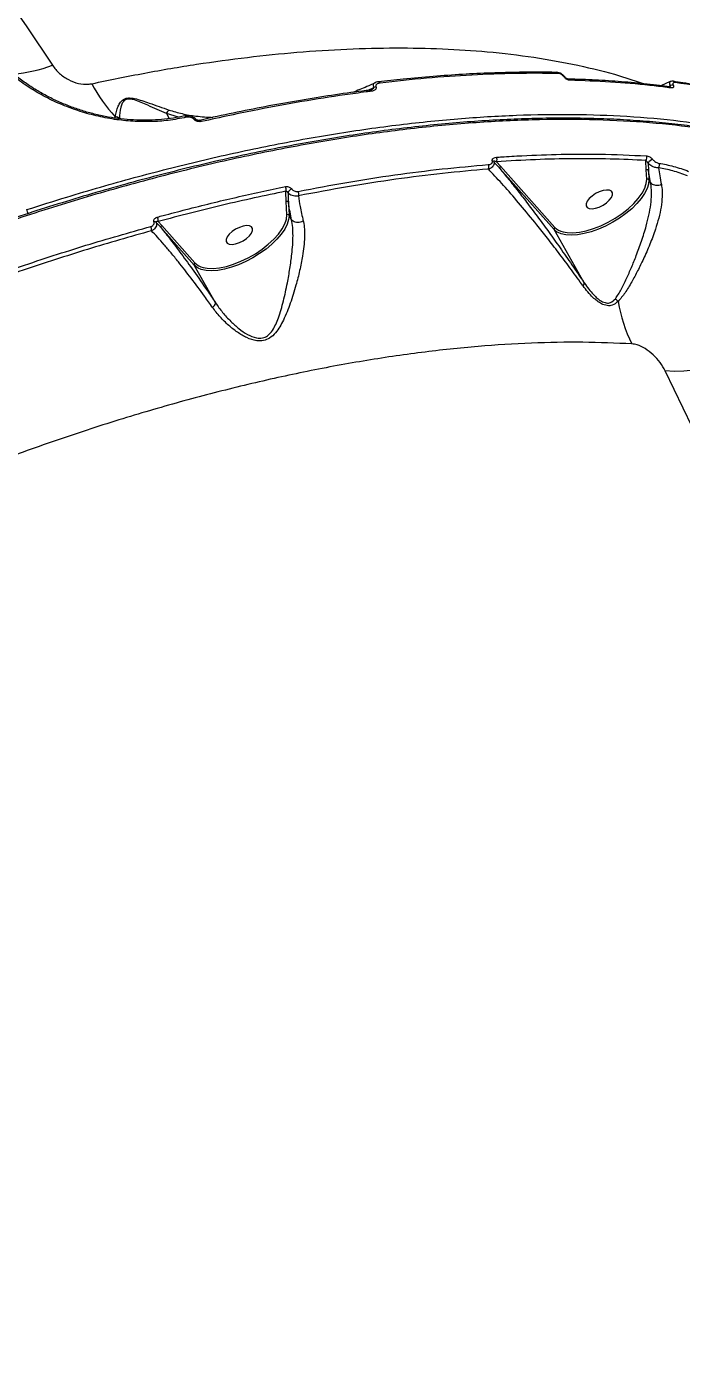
# Model space of a CAD drawing. Header units: millimetres. Extents: x -6523 to 7556, y -5559 to 6101.
# Drawn here: x -1349.4 to -1150.7, y 2703.9 to 3110.1 of the extents above; entities that cross this region are included whole.
import ezdxf

# ---------------------------------------------------------------- set-up
doc = ezdxf.new("R2010")
doc.units = ezdxf.units.MM
for name, color, linetype in [('DIKOM_ОБЪЕКТ', 7, 'Continuous'), ('DIKOM_РАЗМЕР_ЗОНА', 7, 'Continuous'), ('DIKOM_РАЗМЕР_ОБЪЕКТА', 7, 'Continuous')]:
    doc.layers.add(name, color=color, linetype=linetype)
doc.styles.add('style1', font='arial.ttf', dxfattribs={"width": 0.8})
doc.dimstyles.new('1-50', dxfattribs={"dimtxt": 300, "dimasz": 200, "dimexe": 100, "dimexo": 0, "dimgap": 100, "dimtad": 1, "dimtxsty": 'style1', "dimcen": 200, "dimclrd": 7, "dimclre": 7, "dimclrt": 7, "dimadec": 1, "dimazin": 2, "dimtfac": 1, "dimtmove": 0, "dimatfit": 2, "dimfxl": 0, "dimlwd": 25, "dimlwe": 18, "dimarcsym": 0})

# ---------------------------------------------------------------- blocks, each defined once
blk = doc.blocks.new('*D10')
at = {"layer": 'Defpoints', "color": 0, "transparency": 16777216}
for p in [(-1823.23, 4314.24), (3842.01, -3170.82), (6537.88, -3170.82)]:
    blk.add_point(p, dxfattribs=at)
at = {"layer": 'DIKOM_РАЗМЕР_ОБЪЕКТА', "color": 7, "lineweight": 18, "transparency": 16777216}
for p, q in [((-1823.23, 4314.24), (6637.88, 4314.24)), ((3842.01, -3170.82), (6637.88, -3170.82))]:
    blk.add_line(p, q, dxfattribs=at)
at = {"layer": 'DIKOM_РАЗМЕР_ОБЪЕКТА', "color": 7, "lineweight": 25, "transparency": 16777216}
blk.add_line((6537.88, 3914.24), (6537.88, -2770.82), dxfattribs=at)
at = {"layer": 'DIKOM_РАЗМЕР_ОБЪЕКТА', "color": 7, "transparency": 16777216}
for points in [[(6471.22, 3914.24), (6604.55, 3914.24), (6537.88, 4314.24)], [(6471.22, -2770.82), (6604.55, -2770.82), (6537.88, -3170.82)]]:
    blk.add_solid(points, dxfattribs=at)
at = {"layer": 'DIKOM_РАЗМЕР_ОБЪЕКТА', "color": 7, "transparency": 16777216, "insert": (6304.71, 207.11), "char_height": 300, "attachment_point": 5, "rotation": 90, "style": 'style1'}
blk.add_mtext('7500', dxfattribs=at)
blk = doc.blocks.new('*D13')
at = {"layer": 'Defpoints', "color": 0, "transparency": 16777216}
for p in [(-2358.18, 6101.03), (4341.71, -4605.15), (7455.88, -4605.15)]:
    blk.add_point(p, dxfattribs=at)
at = {"layer": 'DIKOM_РАЗМЕР_ЗОНА', "color": 7, "lineweight": 18, "transparency": 16777216}
for p, q in [((-2358.18, 6101.03), (7555.88, 6101.03)), ((4341.71, -4605.15), (7555.88, -4605.15))]:
    blk.add_line(p, q, dxfattribs=at)
at = {"layer": 'DIKOM_РАЗМЕР_ЗОНА', "color": 7, "lineweight": 25, "transparency": 16777216}
blk.add_line((7455.88, 5701.03), (7455.88, -4205.15), dxfattribs=at)
at = {"layer": 'DIKOM_РАЗМЕР_ЗОНА', "color": 7, "transparency": 16777216}
for points in [[(7389.22, 5701.03), (7522.55, 5701.03), (7455.88, 6101.03)], [(7389.22, -4205.15), (7522.55, -4205.15), (7455.88, -4605.15)]]:
    blk.add_solid(points, dxfattribs=at)
at = {"layer": 'DIKOM_РАЗМЕР_ЗОНА', "color": 7, "transparency": 16777216, "insert": (7222.71, 375.61), "char_height": 300, "attachment_point": 5, "rotation": 90, "style": 'style1'}
blk.add_mtext('10700', dxfattribs=at)

msp = doc.modelspace()

# ---------------------------------------------------------------- linework, layer by layer
at = {"layer": 'DIKOM_ОБЪЕКТ', "color": 7, "linetype": 'Continuous', "lineweight": 15}
for p, q in [((-1245.725, 3090.8), (-1244.004, 3091.686)), ((-1242.676, 3093.385), (-1242.714, 3093.379)), ((-1154.082, 3093.432), (-1156.943, 3092.203)), ((-1154.72, 3091.902), (-1154.016, 3092.262)), ((-1154.259, 3091.869), (-1154.284, 3091.872)), ((-1154.246, 3091.867), (-1154.259, 3091.869)), ((-1153.152, 3093.564), (-1153.093, 3093.559)), ((-1322.571, 3082.406), (-1322.53, 3082.796)), ((-1306.942, 3083.73), (-1306.097, 3082.231)), ((-1303.351, 3082.682), (-1306.942, 3083.73)), ((-1300.496, 3082.686), (-1300.956, 3082.623)), ((-1206.829, 3069.122), (-1205.598, 3067.761)), ((-1189.306, 3048.581), (-1205.802, 3067.11)), ((-1205.598, 3067.761), (-1189.102, 3049.232)), ((-1161.358, 3066.708), (-1161.453, 3069.529)), ((-1161.229, 3063.871), (-1161.358, 3066.708)), ((-1160.796, 3068.722), (-1160.69, 3066.515)), ((-1160.052, 3062.776), (-1160.69, 3066.515)), ((-1160.69, 3066.515), (-1160.561, 3063.678)), ((-1160.052, 3062.776), (-1160.561, 3063.678)), ((-1160.051, 3062.773), (-1160.052, 3062.776)), ((-1270.446, 3053.087), (-1270.625, 3057.039)), ((-1269.957, 3056.846), (-1269.778, 3052.894)), ((-1309.53, 3051.01), (-1308.395, 3049.766)), ((-1269.001, 3051.516), (-1269.778, 3052.894)), ((-1268.999, 3051.513), (-1269.001, 3051.516)), ((-1298.524, 3037.797), (-1308.599, 3049.115)), ((-1308.395, 3049.766), (-1298.319, 3038.448)), ((-1180.178, 3032.392), (-1189.306, 3048.581)), ((-1292.09, 3026.387), (-1298.524, 3037.797))]:
    msp.add_line(p, q, dxfattribs=at)
at = {"layer": 'DIKOM_ОБЪЕКТ', "color": 7, "linetype": 'Continuous', "lineweight": 15, "flags": 128}
for points in [[(-1469.637, 3257.484), (-1459.275, 3246.606), (-1449.079, 3235.628), (-1439.054, 3224.557), (-1429.205, 3213.399), (-1419.538, 3202.161), (-1410.059, 3190.848), (-1400.772, 3179.466), (-1391.683, 3168.022), (-1382.796, 3156.522), (-1374.117, 3144.973), (-1365.65, 3133.38), (-1357.4, 3121.751), (-1349.371, 3110.091), (-1341.568, 3098.407)], [(-1188.595, 3096.284), (-1188.641, 3096.283), (-1188.646, 3096.282)], [(-1245.263, 3090.876), (-1245.27, 3090.875), (-1245.277, 3090.874)], [(-1300.956, 3082.623), (-1301.04, 3082.757), (-1301.131, 3082.866), (-1301.225, 3082.946), (-1301.32, 3082.994), (-1301.412, 3083.009), (-1301.498, 3082.991)], [(-1300.496, 3082.686), (-1300.556, 3082.838), (-1300.626, 3082.959), (-1300.702, 3083.042), (-1300.782, 3083.084), (-1300.825, 3083.09)], [(-1298.56, 3081.961), (-1298.355, 3082.028), (-1298.19, 3082.041), (-1298.077, 3082), (-1298.056, 3081.979)], [(-1296.319, 3081.332), (-1296.409, 3081.473), (-1296.508, 3081.585), (-1296.61, 3081.664), (-1296.712, 3081.707), (-1296.81, 3081.713), (-1296.838, 3081.707)], [(-1160.561, 3063.678), (-1160.68, 3062.386), (-1161.118, 3060.984), (-1161.867, 3059.503), (-1162.909, 3057.975), (-1164.222, 3056.433), (-1165.778, 3054.912), (-1167.542, 3053.442), (-1169.478, 3052.057), (-1171.542, 3050.787), (-1173.689, 3049.659), (-1175.875, 3048.698), (-1178.05, 3047.924), (-1180.167, 3047.354), (-1182.182, 3047.001), (-1184.05, 3046.872), (-1185.73, 3046.97), (-1187.186, 3047.293), (-1188.13, 3047.688)], [(-1161.443, 3062.208), (-1161.36, 3062.545), (-1161.229, 3063.871)], [(-1186.598, 3047.854), (-1185.376, 3047.639), (-1183.616, 3047.584), (-1181.663, 3047.774), (-1179.565, 3048.205), (-1177.371, 3048.865), (-1175.135, 3049.739), (-1172.911, 3050.806), (-1170.752, 3052.041), (-1168.711, 3053.413), (-1166.838, 3054.889), (-1165.176, 3056.433), (-1163.767, 3058.009), (-1162.645, 3059.578), (-1161.836, 3061.102), (-1161.443, 3062.208)], [(-1178.689, 3054.944), (-1177.819, 3054.876), (-1176.77, 3055.039), (-1175.629, 3055.42), (-1174.488, 3055.987), (-1173.439, 3056.696), (-1172.568, 3057.487), (-1171.944, 3058.299), (-1171.618, 3059.063), (-1171.617, 3059.72), (-1171.941, 3060.215), (-1172.564, 3060.508), (-1173.435, 3060.576), (-1174.483, 3060.413), (-1175.624, 3060.032), (-1176.765, 3059.465), (-1177.814, 3058.756), (-1178.686, 3057.964), (-1179.31, 3057.153), (-1179.635, 3056.388), (-1179.636, 3055.732), (-1179.312, 3055.237), (-1178.689, 3054.944)], [(-1269.778, 3052.894), (-1269.897, 3051.602), (-1270.335, 3050.2), (-1271.084, 3048.719), (-1272.126, 3047.191), (-1273.439, 3045.649), (-1274.995, 3044.127), (-1276.759, 3042.658), (-1278.695, 3041.273), (-1280.759, 3040.003), (-1282.907, 3038.875), (-1285.092, 3037.913), (-1287.267, 3037.14), (-1289.385, 3036.57), (-1291.399, 3036.216), (-1293.267, 3036.088), (-1294.947, 3036.186), (-1296.403, 3036.509), (-1297.347, 3036.904)], [(-1295.815, 3037.07), (-1294.594, 3036.855), (-1292.834, 3036.8), (-1290.881, 3036.99), (-1288.782, 3037.42), (-1286.588, 3038.081), (-1284.352, 3038.955), (-1282.128, 3040.023), (-1279.969, 3041.257), (-1277.929, 3042.629), (-1276.055, 3044.105), (-1274.393, 3045.649), (-1272.984, 3047.225), (-1271.862, 3048.794), (-1271.053, 3050.318), (-1270.66, 3051.424)], [(-1270.66, 3051.424), (-1270.577, 3051.761), (-1270.446, 3053.087)], [(-1287.906, 3044.16), (-1287.036, 3044.092), (-1285.987, 3044.255), (-1284.847, 3044.635), (-1283.705, 3045.203), (-1282.656, 3045.911), (-1281.785, 3046.704), (-1281.161, 3047.515), (-1280.835, 3048.279), (-1280.835, 3048.936), (-1281.159, 3049.431), (-1281.781, 3049.724), (-1282.652, 3049.792), (-1283.7, 3049.629), (-1284.841, 3049.248), (-1285.982, 3048.68), (-1287.031, 3047.972), (-1287.903, 3047.18), (-1288.527, 3046.369), (-1288.852, 3045.604), (-1288.853, 3044.948), (-1288.529, 3044.453), (-1287.906, 3044.16)], [(-1188.13, 3047.688), (-1188.387, 3047.834), (-1189.306, 3048.581)], [(-1297.347, 3036.904), (-1297.604, 3037.05), (-1298.524, 3037.797)], [(-1107.359, 3023.515), (-1110.153, 3021.352), (-1113.135, 3019.26), (-1116.28, 3017.26), (-1119.559, 3015.368), (-1122.941, 3013.602), (-1126.396, 3011.979), (-1129.892, 3010.513), (-1133.397, 3009.218), (-1136.88, 3008.104), (-1140.308, 3007.184), (-1143.651, 3006.464), (-1146.877, 3005.952), (-1149.958, 3005.651), (-1152.866, 3005.566), (-1155.573, 3005.696)], [(-1054.606, 2693.473), (-1058.263, 2713.043), (-1062.214, 2732.493), (-1066.457, 2751.817), (-1070.99, 2771.007), (-1075.812, 2790.059), (-1080.922, 2808.967), (-1086.317, 2827.723), (-1091.997, 2846.322), (-1097.959, 2864.759), (-1104.201, 2883.026), (-1110.722, 2901.12), (-1117.519, 2919.033), (-1124.591, 2936.76), (-1131.935, 2954.295), (-1139.548, 2971.633), (-1147.428, 2988.769), (-1155.573, 3005.696)]]:
    msp.add_lwpolyline(points, dxfattribs=at)
at = {"layer": 'DIKOM_ОБЪЕКТ', "color": 7, "linetype": 'Continuous', "lineweight": 15}
for centre, radius, start, end in [((-1356.904, 3139.28), 43.656, 274.72562, 290.56672), ((-1188.645, 3095.651), 0.635, 24.86833, 85.46749), ((-1186.22, 3094.628), 0.256, 45.50919, 110.34731), ((-1289.208, 3113.905), 45.586, 207.5693, 223.03313), ((-1245.265, 3090.297), 0.58, 21.32305, 89.78317), ((-1243.365, 3090.185), 1.631, 90.52804, 113.07385), ((-1242.683, 3092.806), 0.579, 21.20086, 89.34994), ((-1185.181, 3093.583), 0.632, 24.76378, 86.64568), ((-1154.351, 3091.226), 0.65, 25.68491, 81.86156), ((-1153.427, 3091.078), 1.322, 78.75422, 116.44987), ((-1153.212, 3092.887), 0.682, 27.11828, 79.88803), ((-1322.904, 3079.97), 2.85, 54.5648, 82.45735), ((-1208.01, 3069.851), 1.388, 328.28238, 28.67792), ((-1162.437, 3070.337), 1.273, 320.57956, 27.52913), ((-1210.54, 3067.594), 1.414, 330.70129, 28.46864), ((-1208.102, 3068.756), 0.614, 42.47426, 87.26635), ((-1205.352, 3067.327), 0.499, 119.49448, 205.67801), ((-1161.135, 3066.225), 0.531, 33.03454, 114.74465), ((-1158.862, 3067.711), 2.182, 103.69237, 152.39275), ((-1158.661, 3068.13), 1.329, 321.33084, 23.54961), ((-1161.006, 3063.389), 0.53, 32.95651, 114.82268), ((-1272.255, 3060.782), 1.625, 339.67732, 29.9412), ((-1268.292, 3059.061), 1.937, 109.86315, 158.31424), ((-1268.446, 3059.348), 1.64, 340.83679, 29.54178), ((-1351.209, 3053.523), 2.151, 353.71757, 30.82903), ((-1270.403, 3056.557), 0.531, 33.00807, 114.77045), ((-1310.578, 3050.181), 0.767, 49.93955, 103.31015), ((-1311.337, 3051.425), 1.854, 347.0799, 30.43385), ((-1270.224, 3052.604), 0.531, 33.03621, 114.74367), ((-1313.398, 3048.57), 1.921, 349.20662, 30.07802), ((-1308.149, 3049.331), 0.499, 119.52022, 205.65227), ((-1188.856, 3048.797), 0.499, 119.51748, 205.65023), ((-1185.428, 3052.946), 5.225, 225.31198, 257.05858), ((-1298.074, 3038.013), 0.499, 119.50075, 205.67174), ((-1294.65, 3042.155), 5.216, 225.29015, 257.08937), ((-1172.799, 3024.892), 3.422, 32.81088, 52.71024), ((-1124.291, 3034.651), 46.312, 189.82694, 206.58686)]:
    msp.add_arc(centre, radius, start, end, dxfattribs=at)
for points, knots in [([(-2029.461, 2760.208), (-2029.477, 2760.21), (-2029.691, 2760.226), (-2029.53, 2760.876), (-2028.906, 2762.24), (-2027.556, 2764.389), (-2025.58, 2767.211), (-2022.979, 2770.694), (-2019.782, 2774.806), (-2016.014, 2779.515), (-2011.657, 2784.85), (-2006.668, 2790.859), (-2001.032, 2797.561), (-1994.742, 2804.961), (-1987.866, 2812.98), (-1980.489, 2821.52), (-1972.636, 2830.553), (-1964.342, 2840.042), (-1955.548, 2850.052), (-1946.182, 2860.668), (-1936.237, 2871.894), (-1925.716, 2883.724), (-1914.738, 2896.028), (-1903.435, 2908.653), (-1891.839, 2921.569), (-1879.981, 2934.738), (-1867.771, 2948.266), (-1855.111, 2962.258), (-1842.005, 2976.709), (-1828.467, 2991.604), (-1814.649, 3006.775), (-1800.712, 3022.046), (-1786.683, 3037.388), (-1772.592, 3052.769), (-1758.333, 3068.306), (-1743.794, 3084.119), (-1728.993, 3100.191), (-1713.949, 3116.499), (-1698.834, 3132.857), (-1683.056, 3149.907), (-1666.634, 3167.622), (-1649.606, 3185.957), (-1632.516, 3204.326), (-1615.405, 3222.682), (-1598.317, 3240.976), (-1582.273, 3258.117), (-1567.278, 3274.105), (-1553.314, 3288.965), (-1539.56, 3303.574), (-1525.913, 3318.039), (-1512.403, 3332.329), (-1499.057, 3346.412), (-1486.033, 3360.124), (-1473.483, 3373.301), (-1461.418, 3385.935), (-1449.839, 3398.025), (-1438.646, 3409.677), (-1427.758, 3420.974), (-1417.208, 3431.88), (-1407.025, 3442.367), (-1397.328, 3452.308), (-1388.222, 3461.599), (-1379.708, 3470.239), (-1371.78, 3478.237), (-1364.374, 3485.655), (-1357.442, 3492.545), (-1351.016, 3498.87), (-1345.12, 3504.603), (-1339.826, 3509.673), (-1335.188, 3514.027), (-1331.198, 3517.675), (-1327.839, 3520.64), (-1325.081, 3522.948), (-1322.899, 3524.624), (-1321.38, 3525.575), (-1320.561, 3525.914), (-1320.467, 3525.697), (-1320.443, 3525.641)], [0, 0, 0, 0, 0.0010255, 0.0142645, 0.0278834, 0.0415148, 0.0551464, 0.0687653, 0.0820246, 0.0952954, 0.1085662, 0.1218254, 0.1354712, 0.1491295, 0.1627878, 0.1764335, 0.189694, 0.202966, 0.2162378, 0.2294983, 0.2431444, 0.2568029, 0.2704616, 0.2841076, 0.2973508, 0.3106056, 0.3238602, 0.3371034, 0.3507303, 0.3643696, 0.3780089, 0.3916357, 0.4048802, 0.4181361, 0.4313919, 0.4446363, 0.4582653, 0.4719068, 0.4855483, 0.4991774, 0.5144981, 0.5298275, 0.5451481, 0.5607997, 0.5764606, 0.5921121, 0.6053739, 0.6186471, 0.6319203, 0.645182, 0.6588291, 0.6724888, 0.6861485, 0.6997956, 0.7130346, 0.7262851, 0.7395355, 0.7527745, 0.7663967, 0.7800314, 0.7936661, 0.8072883, 0.820549, 0.8338212, 0.8470934, 0.8603541, 0.874002, 0.8876624, 0.9013228, 0.9149708, 0.9282269, 0.9414946, 0.9547622, 0.9680182, 0.9816615, 0.9953172, 1, 1, 1, 1]), ([(-1319.981, 3475.163), (-1319.296, 3476.228), (-1317.924, 3478.359), (-1316.964, 3480.321), (-1316.683, 3481.493), (-1317.004, 3481.961), (-1317.894, 3481.812), (-1319.378, 3481.029), (-1321.479, 3479.584), (-1324.207, 3477.465), (-1327.533, 3474.693), (-1331.414, 3471.307), (-1335.828, 3467.329), (-1340.744, 3462.79), (-1346.196, 3457.662), (-1352.233, 3451.897), (-1358.867, 3445.479), (-1366.102, 3438.402), (-1373.858, 3430.746), (-1382.038, 3422.606), (-1390.614, 3414.012), (-1399.554, 3404.997), (-1408.926, 3395.495), (-1418.807, 3385.426), (-1429.198, 3374.787), (-1440.096, 3363.582), (-1451.377, 3351.936), (-1462.916, 3339.98), (-1474.686, 3327.74), (-1486.659, 3315.25), (-1498.916, 3302.425), (-1511.553, 3289.162), (-1524.563, 3275.469), (-1537.933, 3261.359), (-1551.509, 3246.993), (-1565.826, 3231.804), (-1580.885, 3215.784), (-1596.674, 3198.94), (-1612.705, 3181.795), (-1628.941, 3164.38), (-1645.347, 3146.739), (-1660.925, 3129.941), (-1675.64, 3114.036), (-1689.477, 3099.046), (-1703.247, 3084.093), (-1717.057, 3069.065), (-1730.88, 3053.985), (-1744.694, 3038.879), (-1758.337, 3023.924), (-1771.653, 3009.289), (-1784.628, 2994.992), (-1797.252, 2981.046), (-1809.625, 2967.34), (-1821.838, 2953.774), (-1833.862, 2940.377), (-1845.67, 2927.178), (-1857.124, 2914.332), (-1868.1, 2901.978), (-1878.591, 2890.126), (-1888.596, 2878.777), (-1898.193, 2867.845), (-1907.449, 2857.251), (-1916.333, 2847.029), (-1924.819, 2837.208), (-1932.807, 2827.905), (-1940.205, 2819.224), (-1947.017, 2811.164), (-1953.253, 2803.716), (-1958.968, 2796.815), (-1964.199, 2790.416), (-1968.916, 2784.55), (-1973.097, 2779.243), (-1976.691, 2774.56), (-1979.659, 2770.55), (-1982.014, 2767.205), (-1983.772, 2764.504), (-1984.956, 2762.419), (-1985.566, 2760.942), (-1985.578, 2760.102), (-1984.982, 2759.91), (-1983.789, 2760.364), (-1982.204, 2761.34), (-1980.478, 2762.568), (-1979.297, 2763.486), (-1978.707, 2763.945)], [0, 0, 0, 0, 0.0144651, 0.0289647, 0.0408965, 0.0528384, 0.0647801, 0.0767114, 0.0889895, 0.101279, 0.1135686, 0.1258468, 0.1377794, 0.1497223, 0.1616651, 0.1735976, 0.1858779, 0.1981695, 0.2104611, 0.2227414, 0.2346549, 0.2465787, 0.2585025, 0.2704161, 0.2826744, 0.2949438, 0.3072133, 0.3194716, 0.3314056, 0.34335, 0.3552943, 0.3672283, 0.379509, 0.391801, 0.4040931, 0.4163737, 0.4301595, 0.4439534, 0.4577392, 0.4718227, 0.4859147, 0.4999982, 0.5119157, 0.5238436, 0.5357714, 0.547689, 0.5599529, 0.5722281, 0.5845031, 0.596767, 0.6086844, 0.6206121, 0.6325398, 0.6444571, 0.6567197, 0.6689934, 0.6812672, 0.6935298, 0.7054627, 0.7174058, 0.729349, 0.7412819, 0.7535612, 0.7658519, 0.7781425, 0.7904218, 0.802353, 0.8142946, 0.8262362, 0.8381674, 0.8504463, 0.8627365, 0.8750267, 0.8873057, 0.8992219, 0.9111486, 0.9230751, 0.9349913, 0.9472528, 0.9595253, 0.9717982, 0.9840602, 0.9920273, 1, 1, 1, 1]), ([(-1128.443, 3088.602), (-1130.314, 3091.468), (-1135.579, 3099.531), (-1144.474, 3112.709), (-1155.1, 3128.129), (-1165.933, 3143.448), (-1176.954, 3158.667), (-1188.165, 3173.783), (-1199.56, 3188.796), (-1211.137, 3203.702), (-1222.892, 3218.499), (-1234.821, 3233.186), (-1246.923, 3247.761), (-1259.193, 3262.221), (-1271.628, 3276.565), (-1284.225, 3290.791), (-1296.982, 3304.896), (-1309.894, 3318.878), (-1322.961, 3332.736), (-1336.176, 3346.469), (-1349.548, 3360.064), (-1359.197, 3369.727), (-1364.415, 3374.832), (-1365.084, 3375.487)], [0, 0, 0, 0, 0.0283375, 0.0797181, 0.1310114, 0.18222, 0.2333458, 0.2843913, 0.3353603, 0.3862549, 0.4370788, 0.4878358, 0.5385297, 0.5891642, 0.6397433, 0.690271, 0.7407517, 0.7911894, 0.8415888, 0.8919537, 0.9422884, 0.9925973, 1, 1, 1, 1]), ([(-1329.618, 3092.807), (-1324.251, 3093.919), (-1313.51, 3096.144), (-1297.768, 3098.778), (-1282.346, 3100.889), (-1267.106, 3102.441), (-1252.094, 3103.408), (-1237.363, 3103.764), (-1223.154, 3103.494), (-1209.118, 3102.57), (-1195.342, 3100.93), (-1181.972, 3098.48), (-1170.788, 3095.787), (-1164.449, 3093.599), (-1161.98, 3092.746)], [0, 0, 0, 0, 0.08138304, 0.16286352, 0.24434363, 0.32572636, 0.4104465, 0.49527699, 0.58010718, 0.66482682, 0.75694212, 0.84912844, 0.9412435, 1, 1, 1, 1]), ([(-1300.956, 3082.623), (-1302.762, 3082.272), (-1306.236, 3081.597), (-1311.717, 3081.24), (-1317.183, 3081.335), (-1322.748, 3081.917), (-1328.329, 3082.996), (-1333.853, 3084.555), (-1339.241, 3086.579), (-1344.404, 3089.08), (-1349.318, 3091.983), (-1352.294, 3094.257), (-1353.779, 3095.392)], [0, 0, 0, 0, 0.107082, 0.2059724, 0.305184, 0.4040775, 0.5033367, 0.6029169, 0.7021786, 0.8013477, 0.9008323, 1, 1, 1, 1]), ([(-1301.512, 3083.053), (-1301.763, 3082.99), (-1303.133, 3082.647), (-1305.768, 3082.238), (-1309.398, 3081.844), (-1313.143, 3081.699), (-1316.948, 3081.785), (-1320.782, 3082.107), (-1324.608, 3082.664), (-1328.392, 3083.448), (-1332.124, 3084.464), (-1335.805, 3085.711), (-1339.44, 3087.193), (-1343.006, 3088.907), (-1346.477, 3090.841), (-1349.795, 3093.005), (-1352.075, 3094.625), (-1353.18, 3095.572), (-1353.297, 3095.673)], [0, 0, 0, 0, 0.015726, 0.0856722, 0.1559871, 0.2264565, 0.296774, 0.3667105, 0.4360785, 0.5047424, 0.5725733, 0.6408042, 0.7098528, 0.7796199, 0.8499599, 0.9206865, 0.9915844, 1, 1, 1, 1]), ([(-1341.568, 3098.407), (-1340.905, 3097.55), (-1339.595, 3095.856), (-1336.793, 3093.935), (-1333.731, 3092.763), (-1331.248, 3092.527), (-1329.972, 3092.746), (-1329.618, 3092.807)], [0, 0, 0, 0, 0.2385225, 0.4713396, 0.6968032, 0.9159884, 1, 1, 1, 1]), ([(-1188.642, 3096.23), (-1189.551, 3096.252), (-1193.206, 3096.342), (-1199.784, 3096.294), (-1208.372, 3096.083), (-1217.132, 3095.66), (-1226.044, 3095.034), (-1234.563, 3094.275), (-1240.172, 3093.631), (-1242.709, 3093.339)], [0, 0, 0, 0, 0.05367495, 0.2159554, 0.37834715, 0.54081595, 0.70332463, 0.86582519, 1, 1, 1, 1]), ([(-1188.068, 3095.918), (-1192.345, 3095.949), (-1200.897, 3096.012), (-1214.259, 3095.494), (-1227.967, 3094.563), (-1237.417, 3093.531), (-1242.143, 3093.015)], [0, 0, 0, 0, 0.2490995, 0.4981994, 0.7491003, 1, 1, 1, 1]), ([(-1186.043, 3094.808), (-1186.056, 3094.828), (-1186.21, 3095.079), (-1186.654, 3095.511), (-1187.385, 3095.993), (-1188.057, 3096.263), (-1188.462, 3096.255), (-1188.593, 3096.252)], [0, 0, 0, 0, 0.0234317, 0.2915004, 0.5664221, 0.8590912, 1, 1, 1, 1]), ([(-1186.309, 3094.869), (-1186.41, 3094.995), (-1186.611, 3095.247), (-1187.022, 3095.564), (-1187.468, 3095.802), (-1187.828, 3095.904), (-1188.017, 3095.915), (-1188.068, 3095.918)], [0, 0, 0, 0, 0.2169184, 0.4334896, 0.6619762, 0.9080904, 1, 1, 1, 1]), ([(-1184.607, 3093.847), (-1184.657, 3093.85), (-1184.838, 3093.861), (-1185.182, 3093.961), (-1185.614, 3094.19), (-1186.013, 3094.499), (-1186.21, 3094.745), (-1186.309, 3094.869)], [0, 0, 0, 0, 0.0918827, 0.3355551, 0.5630943, 0.7814227, 1, 1, 1, 1]), ([(-1185.145, 3094.214), (-1185.147, 3094.214), (-1185.154, 3094.214), (-1185.265, 3094.233), (-1185.439, 3094.302), (-1185.646, 3094.423), (-1185.836, 3094.575), (-1185.969, 3094.713), (-1186.019, 3094.785), (-1186.036, 3094.809)], [0, 0, 0, 0, 0.08205, 0.2518075, 0.4248679, 0.6126493, 0.7779797, 0.9237661, 1, 1, 1, 1]), ([(-1245.274, 3090.855), (-1246.006, 3090.768), (-1249.816, 3090.312), (-1256.824, 3089.293), (-1266.286, 3087.79), (-1275.843, 3086.083), (-1285.499, 3084.171), (-1292.5, 3082.703), (-1296.309, 3081.816), (-1296.835, 3081.693)], [0, 0, 0, 0, 0.04419293, 0.23026973, 0.41589483, 0.60085689, 0.78539502, 0.97036125, 1, 1, 1, 1]), ([(-1243.667, 3093.065), (-1244.494, 3092.675), (-1246.73, 3091.618), (-1249.037, 3090.726), (-1250.491, 3090.163)], [0, 0, 0, 0, 0.3696659, 1, 1, 1, 1]), ([(-1244.792, 3091.01), (-1244.809, 3091), (-1244.886, 3090.955), (-1245.065, 3090.898), (-1245.235, 3090.882), (-1245.263, 3090.88)], [0, 0, 0, 0, 0.1805127, 0.8652144, 1, 1, 1, 1]), ([(-1244.794, 3091.014), (-1244.757, 3091.03), (-1244.578, 3091.109), (-1244.335, 3091.273), (-1244.108, 3091.463), (-1244.006, 3091.6), (-1244.005, 3091.668), (-1244.004, 3091.686)], [0, 0, 0, 0, 0.1071103, 0.5250025, 0.7978379, 0.94713, 1, 1, 1, 1]), ([(-1243.38, 3091.816), (-1243.365, 3091.773), (-1243.316, 3091.633), (-1243.319, 3091.374), (-1243.469, 3091.06), (-1243.897, 3090.689), (-1244.397, 3090.58), (-1244.725, 3090.507)], [0, 0, 0, 0, 0.05554551, 0.17839856, 0.34953775, 0.57289393, 1, 1, 1, 1]), ([(-1244.004, 3091.686), (-1244.03, 3091.75), (-1244.114, 3091.96), (-1244.182, 3092.327), (-1244.108, 3092.726), (-1243.938, 3093.008), (-1243.73, 3093.059), (-1243.671, 3093.074)], [0, 0, 0, 0, 0.0939113, 0.3045385, 0.5719248, 0.878166, 1, 1, 1, 1]), ([(-1242.675, 3093.373), (-1242.769, 3093.366), (-1243.115, 3093.337), (-1243.427, 3093.205), (-1243.654, 3093.109)], [0, 0, 0, 0, 0.2716767, 1, 1, 1, 1]), ([(-1242.143, 3093.015), (-1242.454, 3092.95), (-1242.915, 3092.854), (-1243.307, 3092.514), (-1243.442, 3092.229), (-1243.44, 3091.986), (-1243.394, 3091.856), (-1243.38, 3091.816)], [0, 0, 0, 0, 0.4385507, 0.6486631, 0.8192287, 0.9452027, 1, 1, 1, 1]), ([(-1154.284, 3091.843), (-1155.286, 3091.983), (-1158.775, 3092.468), (-1164.948, 3093.09), (-1172.792, 3093.701), (-1179.53, 3094.066), (-1183.711, 3094.156), (-1185.157, 3094.187)], [0, 0, 0, 0, 0.10288234, 0.35791039, 0.61234154, 0.86601231, 1, 1, 1, 1]), ([(-1153.766, 3091.507), (-1154.199, 3091.564), (-1156.363, 3091.846), (-1162.422, 3092.548), (-1172.155, 3093.403), (-1180.454, 3093.699), (-1184.607, 3093.847)], [0, 0, 0, 0, 0.0441408, 0.220713, 0.6100127, 1, 1, 1, 1]), ([(-1154.388, 3091.822), (-1154.314, 3091.863), (-1154.178, 3091.938), (-1154.054, 3092.069), (-1154.013, 3092.171), (-1154.009, 3092.227), (-1154.014, 3092.252), (-1154.016, 3092.262)], [0, 0, 0, 0, 0.3936394, 0.7222921, 0.8755106, 0.9508618, 1, 1, 1, 1]), ([(-1154.016, 3092.262), (-1154.032, 3092.298), (-1154.127, 3092.51), (-1154.245, 3092.873), (-1154.272, 3093.27), (-1154.148, 3093.376), (-1154.082, 3093.431)], [0, 0, 0, 0, 0.0582965, 0.3435077, 0.6552772, 1, 1, 1, 1]), ([(-1153.093, 3093.547), (-1153.153, 3093.558), (-1153.413, 3093.607), (-1153.762, 3093.591), (-1154.011, 3093.448), (-1154.073, 3093.412)], [0, 0, 0, 0, 0.18079852, 0.79423124, 1, 1, 1, 1]), ([(-1153.169, 3092.375), (-1153.157, 3092.348), (-1153.098, 3092.212), (-1153.045, 3091.968), (-1153.105, 3091.697), (-1153.33, 3091.499), (-1153.611, 3091.504), (-1153.766, 3091.507)], [0, 0, 0, 0, 0.0440295, 0.2244987, 0.433751, 0.6874998, 1, 1, 1, 1]), ([(-1152.605, 3093.198), (-1152.759, 3093.202), (-1153.029, 3093.209), (-1153.238, 3093.015), (-1153.289, 3092.756), (-1153.234, 3092.525), (-1153.178, 3092.397), (-1153.169, 3092.375)], [0, 0, 0, 0, 0.3276979, 0.5738879, 0.7795759, 0.9627085, 1, 1, 1, 1]), ([(-1102.172, 3079.516), (-1102.748, 3079.78), (-1105.22, 3080.916), (-1109.83, 3082.733), (-1116.002, 3084.96), (-1122.421, 3086.983), (-1129.062, 3088.815), (-1135.919, 3090.454), (-1143, 3091.883), (-1148.747, 3092.898), (-1152.201, 3093.367), (-1153.155, 3093.496)], [0, 0, 0, 0, 0.0393962, 0.1692456, 0.2992454, 0.4293623, 0.5595604, 0.6898072, 0.8200612, 0.9502841, 1, 1, 1, 1]), ([(-1101.758, 3079.258), (-1105.499, 3080.821), (-1112.981, 3083.948), (-1125.337, 3087.75), (-1138.444, 3090.944), (-1147.885, 3092.447), (-1152.605, 3093.198)], [0, 0, 0, 0, 0.2485966, 0.497193, 0.7485966, 1, 1, 1, 1]), ([(-1322.53, 3082.796), (-1322.307, 3083.857), (-1321.998, 3085.325), (-1321.031, 3087.147), (-1320.21, 3087.996), (-1319.218, 3088.428), (-1318.043, 3088.538), (-1316.398, 3088.291), (-1314.401, 3087.701), (-1310.891, 3086.474), (-1308.183, 3085.527), (-1306.191, 3084.83)], [0, 0, 0, 0, 0.2311301, 0.3196848, 0.3914259, 0.4367164, 0.482247, 0.5456932, 0.6388398, 0.7342169, 1, 1, 1, 1]), ([(-1306.944, 3083.741), (-1306.946, 3083.742), (-1308.811, 3084.506), (-1311.337, 3085.695), (-1314.599, 3087.158), (-1316.434, 3087.849), (-1317.953, 3088.196), (-1319.013, 3088.129), (-1319.861, 3087.699), (-1320.479, 3086.828), (-1321.118, 3084.936), (-1321.195, 3083.407), (-1321.252, 3082.293)], [0, 0, 0, 0, 0.000314, 0.2742147, 0.3691384, 0.4635381, 0.5235417, 0.5648627, 0.6061785, 0.6747268, 0.7630134, 1, 1, 1, 1]), ([(-1244.725, 3090.507), (-1245.26, 3090.439), (-1247.937, 3090.097), (-1254.945, 3089.137), (-1265.879, 3087.419), (-1280.357, 3084.8), (-1290.606, 3082.573), (-1296.319, 3081.332)], [0, 0, 0, 0, 0.0321576, 0.1607926, 0.4182842, 0.6757748, 1, 1, 1, 1]), ([(-1349.361, 3054.625), (-1345.3, 3055.915), (-1334.36, 3059.391), (-1316.712, 3064.442), (-1296.551, 3069.573), (-1276.547, 3073.962), (-1256.777, 3077.575), (-1237.315, 3080.378), (-1218.591, 3082.309), (-1200.652, 3083.382), (-1183.526, 3083.629), (-1166.934, 3083.054), (-1150.959, 3081.624), (-1135.672, 3079.322), (-1121.409, 3076.2), (-1108.199, 3072.286), (-1096.027, 3067.636), (-1084.754, 3062.135), (-1075.6, 3056.724), (-1070.645, 3052.811), (-1068.757, 3051.321)], [0, 0, 0, 0, 0.0338648, 0.0912339, 0.1486471, 0.2060163, 0.2650519, 0.3241355, 0.383171, 0.4405401, 0.4979534, 0.5553226, 0.614358, 0.6734416, 0.7324771, 0.7898463, 0.8472596, 0.9046287, 0.9636642, 1, 1, 1, 1]), ([(-1306.942, 3083.73), (-1306.943, 3083.731), (-1306.944, 3083.734), (-1306.945, 3083.738), (-1306.944, 3083.74), (-1306.944, 3083.741)], [0, 0, 0, 0, 0.3895019, 0.7848786, 1, 1, 1, 1]), ([(-1306.944, 3083.741), (-1306.821, 3083.968), (-1306.594, 3084.386), (-1306.334, 3084.698), (-1306.21, 3084.812), (-1306.191, 3084.83)], [0, 0, 0, 0, 0.49948535, 0.92055641, 1, 1, 1, 1]), ([(-1306.191, 3084.83), (-1304.863, 3084.436), (-1302.206, 3083.649), (-1297.743, 3082.863), (-1294.595, 3082.675), (-1292.866, 3082.572)], [0, 0, 0, 0, 0.31059969, 0.62138834, 1, 1, 1, 1]), ([(-1300.669, 3083.094), (-1300.817, 3083.092), (-1301.087, 3083.089), (-1301.333, 3083.007), (-1301.444, 3082.97)], [0, 0, 0, 0, 0.5468474, 1, 1, 1, 1]), ([(-1298.056, 3081.977), (-1298.058, 3081.98), (-1298.183, 3082.186), (-1298.596, 3082.515), (-1299.29, 3082.886), (-1300.07, 3083.091), (-1300.583, 3083.077), (-1300.824, 3083.071)], [0, 0, 0, 0, 0.0035011, 0.2394619, 0.4889904, 0.7602057, 1, 1, 1, 1]), ([(-1298.56, 3081.961), (-1298.662, 3082.068), (-1298.865, 3082.281), (-1299.349, 3082.53), (-1299.91, 3082.684), (-1300.31, 3082.685), (-1300.496, 3082.686)], [0, 0, 0, 0, 0.209677, 0.4181327, 0.7298488, 1, 1, 1, 1]), ([(-1124.353, 3075.64), (-1125.253, 3075.861), (-1128.437, 3076.644), (-1134.126, 3077.784), (-1141.396, 3079.058), (-1148.858, 3080.118), (-1156.478, 3080.976), (-1164.264, 3081.631), (-1172.215, 3082.083), (-1180.334, 3082.333), (-1188.624, 3082.383), (-1197.087, 3082.231), (-1205.724, 3081.878), (-1214.539, 3081.323), (-1223.536, 3080.566), (-1232.707, 3079.607), (-1242.019, 3078.45), (-1251.436, 3077.099), (-1260.931, 3075.557), (-1270.502, 3073.825), (-1280.152, 3071.903), (-1289.883, 3069.791), (-1299.7, 3067.489), (-1309.604, 3064.997), (-1319.598, 3062.312), (-1329.685, 3059.436), (-1339.869, 3056.366), (-1350.148, 3053.102), (-1360.495, 3049.653), (-1370.867, 3046.033), (-1381.228, 3042.254), (-1391.566, 3038.321), (-1401.885, 3034.233), (-1412.191, 3029.987), (-1422.486, 3025.584), (-1432.774, 3021.022), (-1443.056, 3016.3), (-1453.337, 3011.416), (-1463.619, 3006.369), (-1473.905, 3001.157), (-1484.173, 2995.792), (-1494.379, 2990.294), (-1504.485, 2984.684), (-1514.481, 2978.969), (-1524.373, 2973.145), (-1534.164, 2967.211), (-1543.854, 2961.168), (-1553.442, 2955.016), (-1562.93, 2948.755), (-1572.315, 2942.384), (-1581.599, 2935.904), (-1590.78, 2929.315), (-1599.85, 2922.623), (-1608.782, 2915.848), (-1617.549, 2909.01), (-1626.133, 2902.122), (-1634.532, 2895.187), (-1642.747, 2888.204), (-1650.778, 2881.173), (-1658.626, 2874.094), (-1666.291, 2866.968), (-1673.771, 2859.794), (-1681.067, 2852.573), (-1688.179, 2845.304), (-1695.102, 2837.993), (-1701.82, 2830.654), (-1708.312, 2823.313), (-1714.56, 2815.986), (-1720.561, 2808.679), (-1726.317, 2801.391), (-1731.826, 2794.123), (-1737.091, 2786.873), (-1742.11, 2779.642), (-1746.884, 2772.431), (-1751.412, 2765.24), (-1755.695, 2758.067), (-1759.722, 2750.918), (-1763.175, 2744.455), (-1765.167, 2740.402), (-1766.002, 2738.703)], [0, 0, 0, 0, 0.0052363, 0.0185062, 0.0317826, 0.0449891, 0.0581356, 0.0712368, 0.0843073, 0.0973621, 0.1104157, 0.1234801, 0.1365682, 0.1496946, 0.1628741, 0.1761215, 0.1894001, 0.2026256, 0.2157851, 0.228894, 0.2419673, 0.2550197, 0.2680664, 0.2811206, 0.2941939, 0.307301, 0.3204568, 0.3336763, 0.3469502, 0.3601995, 0.3733731, 0.3864919, 0.3995705, 0.412624, 0.4256673, 0.4387154, 0.4517783, 0.4648707, 0.4780075, 0.4912036, 0.5044676, 0.5177231, 0.5308932, 0.5440216, 0.5571192, 0.5701964, 0.583264, 0.5963326, 0.6094102, 0.6225066, 0.6356323, 0.648798, 0.6620138, 0.6752413, 0.6884296, 0.7015735, 0.7146838, 0.7277709, 0.7408454, 0.7539179, 0.7669975, 0.7800924, 0.7932134, 0.806371, 0.8195755, 0.8328118, 0.8460216, 0.8591822, 0.8723065, 0.8854051, 0.8984883, 0.9115663, 0.9246494, 0.937745, 0.9508633, 0.9640149, 0.9772098, 0.990448, 1, 1, 1, 1]), ([(-1123.883, 3075.305), (-1126.617, 3075.923), (-1133.983, 3077.586), (-1146.695, 3079.633), (-1162.173, 3081.238), (-1178.577, 3082.024), (-1195.872, 3081.97), (-1214.024, 3081.05), (-1232.632, 3079.287), (-1251.62, 3076.705), (-1270.909, 3073.349), (-1290.811, 3069.162), (-1311.284, 3064.126), (-1332.268, 3058.235), (-1353.302, 3051.62), (-1374.312, 3044.321), (-1395.226, 3036.391), (-1416.387, 3027.702), (-1437.728, 3018.251), (-1459.179, 3008.053), (-1480.02, 2997.458), (-1500.194, 2986.541), (-1519.665, 2975.377), (-1538.993, 2963.655), (-1558.11, 2951.388), (-1576.948, 2938.607), (-1595.345, 2925.41), (-1613.234, 2911.833), (-1630.558, 2897.915), (-1647.366, 2883.607), (-1663.574, 2868.944), (-1679.112, 2853.968), (-1693.636, 2839.009), (-1707.122, 2824.119), (-1719.565, 2809.346), (-1731.169, 2794.448), (-1741.86, 2779.473), (-1751.555, 2764.477), (-1759.615, 2750.655), (-1764.026, 2741.932), (-1765.977, 2738.075)], [0, 0, 0, 0, 0.01565149, 0.04216745, 0.06870383, 0.09521979, 0.12250599, 0.14981435, 0.17710056, 0.20361651, 0.23015288, 0.25666892, 0.2839551, 0.31126347, 0.33854965, 0.36506564, 0.39160203, 0.41811795, 0.44540407, 0.47271249, 0.49999873, 0.52556005, 0.55113959, 0.57670085, 0.60294945, 0.62921792, 0.65546669, 0.68198269, 0.7085191, 0.73503516, 0.76232143, 0.78962984, 0.81691613, 0.84343216, 0.8699686, 0.89648453, 0.92377086, 0.95107927, 0.97836552, 1, 1, 1, 1]), ([(-1296.319, 3081.332), (-1296.38, 3081.32), (-1296.675, 3081.261), (-1297.201, 3081.259), (-1297.806, 3081.415), (-1298.267, 3081.652), (-1298.462, 3081.858), (-1298.56, 3081.961)], [0, 0, 0, 0, 0.0843572, 0.4026557, 0.6518266, 0.8254909, 1, 1, 1, 1]), ([(-1296.837, 3081.72), (-1296.904, 3081.703), (-1297.084, 3081.657), (-1297.416, 3081.677), (-1297.715, 3081.758), (-1297.89, 3081.842), (-1297.984, 3081.907), (-1298.035, 3081.953), (-1298.058, 3081.981), (-1298.068, 3081.996), (-1298.069, 3081.998), (-1298.069, 3081.999)], [0, 0, 0, 0, 0.1802091, 0.483188, 0.6638526, 0.7676764, 0.8341754, 0.8825629, 0.9190326, 0.9569615, 1, 1, 1, 1]), ([(-1208.073, 3069.37), (-1208.081, 3069.396), (-1208.119, 3069.517), (-1208.123, 3069.755), (-1207.984, 3070.051), (-1207.582, 3070.387), (-1207.107, 3070.466), (-1206.792, 3070.518)], [0, 0, 0, 0, 0.0349215, 0.1620444, 0.3362513, 0.5591519, 1, 1, 1, 1]), ([(-1206.792, 3070.518), (-1206.28, 3070.553), (-1203.719, 3070.728), (-1197.111, 3071.112), (-1187.131, 3071.458), (-1174.435, 3071.522), (-1166.004, 3071.139), (-1161.308, 3070.925)], [0, 0, 0, 0, 0.0321661, 0.1608349, 0.4183956, 0.6759569, 1, 1, 1, 1]), ([(-1161.308, 3070.925), (-1161.27, 3070.922), (-1161.038, 3070.904), (-1160.607, 3070.785), (-1160.077, 3070.5), (-1159.661, 3070.177), (-1159.473, 3069.946), (-1159.379, 3069.83)], [0, 0, 0, 0, 0.0639358, 0.3886021, 0.6456038, 0.8222813, 1, 1, 1, 1]), ([(-1267.019, 3060.156), (-1262.064, 3061.098), (-1252.153, 3062.981), (-1237.592, 3065.215), (-1223.25, 3067.048), (-1213.948, 3067.861), (-1209.297, 3068.268)], [0, 0, 0, 0, 0.2490969, 0.4981943, 0.7490972, 1, 1, 1, 1]), ([(-1209.307, 3066.902), (-1213.914, 3066.499), (-1223.127, 3065.694), (-1237.398, 3063.875), (-1251.958, 3061.647), (-1261.917, 3059.755), (-1266.896, 3058.809)], [0, 0, 0, 0, 0.2490966, 0.4981941, 0.7490965, 1, 1, 1, 1]), ([(-1207.649, 3069.171), (-1207.635, 3069.129), (-1207.571, 3068.934), (-1207.536, 3068.541), (-1207.685, 3068.008), (-1208.132, 3067.435), (-1208.73, 3067.074), (-1209.19, 3066.937), (-1209.307, 3066.902)], [0, 0, 0, 0, 0.0398452, 0.1864815, 0.3714992, 0.5855244, 0.8948838, 1, 1, 1, 1]), ([(-1180.548, 3031.483), (-1180.68, 3031.669), (-1182.023, 3033.561), (-1184.547, 3037.04), (-1188.017, 3041.673), (-1191.356, 3045.995), (-1195.242, 3050.887), (-1199.577, 3056.149), (-1204.176, 3061.448), (-1207.344, 3064.886), (-1208.973, 3066.559), (-1209.307, 3066.902)], [0, 0, 0, 0, 0.0115181, 0.1169991, 0.2229814, 0.3292409, 0.435103, 0.6083267, 0.7820039, 0.9552833, 1, 1, 1, 1]), ([(-1209.297, 3068.268), (-1208.991, 3068.32), (-1208.536, 3068.397), (-1208.153, 3068.72), (-1208.022, 3069), (-1208.028, 3069.228), (-1208.065, 3069.345), (-1208.073, 3069.37)], [0, 0, 0, 0, 0.4456254, 0.6623727, 0.8365148, 0.9657144, 1, 1, 1, 1]), ([(-1206.829, 3069.122), (-1207.002, 3069.182), (-1207.256, 3069.271), (-1207.512, 3069.294), (-1207.618, 3069.271), (-1207.65, 3069.227), (-1207.654, 3069.197), (-1207.65, 3069.178), (-1207.649, 3069.171)], [0, 0, 0, 0, 0.5066523, 0.7402812, 0.8952665, 0.9534835, 0.9811179, 1, 1, 1, 1]), ([(-1205.802, 3067.11), (-1205.908, 3067.231), (-1206.441, 3067.834), (-1207.06, 3068.519), (-1207.567, 3069.081), (-1207.649, 3069.171)], [0, 0, 0, 0, 0.17350522, 0.86750814, 1, 1, 1, 1]), ([(-1161.453, 3069.529), (-1165.049, 3069.702), (-1172.241, 3070.049), (-1183.456, 3070.106), (-1194.95, 3069.849), (-1202.869, 3069.364), (-1206.829, 3069.122)], [0, 0, 0, 0, 0.2493142, 0.4986285, 0.7493141, 1, 1, 1, 1]), ([(-1205.802, 3067.11), (-1204.931, 3066.054), (-1203.188, 3063.94), (-1200.329, 3060.325), (-1197.297, 3056.39), (-1194.132, 3052.176), (-1190.877, 3047.737), (-1187.497, 3043.02), (-1183.945, 3037.956), (-1181.433, 3034.246), (-1180.178, 3032.392)], [0, 0, 0, 0, 0.1257424, 0.2514865, 0.3794602, 0.5074207, 0.6285606, 0.7496665, 0.8748971, 1, 1, 1, 1]), ([(-1160.796, 3068.722), (-1160.815, 3068.753), (-1160.849, 3068.806), (-1160.924, 3068.913), (-1161.044, 3069.073), (-1161.222, 3069.286), (-1161.361, 3069.438), (-1161.44, 3069.516), (-1161.453, 3069.529)], [0, 0, 0, 0, 0.07256953, 0.1227587, 0.27896967, 0.54899694, 0.9247377, 1, 1, 1, 1]), ([(-1157.623, 3067.299), (-1157.991, 3067.309), (-1158.667, 3067.326), (-1159.609, 3067.71), (-1160.324, 3068.18), (-1160.635, 3068.538), (-1160.796, 3068.722)], [0, 0, 0, 0, 0.33121667, 0.60777182, 0.79831083, 1, 1, 1, 1]), ([(-1159.379, 3069.83), (-1159.28, 3069.71), (-1159.085, 3069.47), (-1158.644, 3069.127), (-1158.071, 3068.806), (-1157.667, 3068.713), (-1157.442, 3068.661)], [0, 0, 0, 0, 0.1849518, 0.3686058, 0.6500897, 1, 1, 1, 1]), ([(-1157.623, 3067.299), (-1157.523, 3066.516), (-1157.323, 3064.942), (-1156.963, 3063.115), (-1156.782, 3062.197)], [0, 0, 0, 0, 0.4978608, 1, 1, 1, 1]), ([(-1148.888, 3064.922), (-1150.371, 3065.458), (-1153.358, 3066.537), (-1156.195, 3067.044), (-1157.623, 3067.299)], [0, 0, 0, 0, 0.496486, 1, 1, 1, 1]), ([(-1157.442, 3068.661), (-1156.003, 3068.404), (-1153.104, 3067.888), (-1150.051, 3066.787), (-1148.514, 3066.233)], [0, 0, 0, 0, 0.4964958, 1, 1, 1, 1]), ([(-1170.726, 3027.615), (-1170.121, 3028.501), (-1168.909, 3030.276), (-1167.376, 3033.609), (-1165.837, 3037.07), (-1164.304, 3040.874), (-1162.754, 3045.083), (-1161.452, 3049.232), (-1160.524, 3052.965), (-1159.95, 3056.189), (-1159.698, 3059.288), (-1159.82, 3061.315), (-1159.988, 3062.573), (-1160.051, 3062.773), (-1160.051, 3062.773)], [0, 0, 0, 0, 0.1075121, 0.2153726, 0.3137327, 0.412065, 0.5267827, 0.6413694, 0.7248287, 0.8082255, 0.890898, 0.9734939, 0.9999895, 1, 1, 1, 1]), ([(-1156.782, 3062.197), (-1156.823, 3062.18), (-1156.948, 3062.13), (-1157.342, 3062), (-1158, 3061.894), (-1158.818, 3061.969), (-1159.574, 3062.247), (-1159.885, 3062.59), (-1160.051, 3062.773)], [0, 0, 0, 0, 0.034303, 0.1061091, 0.3220837, 0.5380592, 0.7540373, 1, 1, 1, 1]), ([(-1309.739, 3052.364), (-1309.158, 3052.521), (-1306.252, 3053.304), (-1298.25, 3055.395), (-1285.802, 3058.442), (-1275.835, 3060.542), (-1270.847, 3061.593)], [0, 0, 0, 0, 0.0441424, 0.2207201, 0.6100164, 1, 1, 1, 1]), ([(-1270.732, 3060.218), (-1277.107, 3058.868), (-1289.875, 3056.166), (-1302.972, 3052.73), (-1309.53, 3051.01)], [0, 0, 0, 0, 0.49927224, 1, 1, 1, 1]), ([(-1270.847, 3061.593), (-1270.801, 3061.601), (-1270.599, 3061.637), (-1270.213, 3061.622), (-1269.72, 3061.479), (-1269.272, 3061.231), (-1269.058, 3060.999), (-1268.951, 3060.883)], [0, 0, 0, 0, 0.0733292, 0.3225354, 0.5550687, 0.7773707, 1, 1, 1, 1]), ([(-1270.625, 3057.039), (-1270.633, 3057.224), (-1270.675, 3058.281), (-1270.706, 3059.343), (-1270.732, 3060.218)], [0, 0, 0, 0, 0.1757268, 1, 1, 1, 1]), ([(-1270.093, 3059.777), (-1270.124, 3059.816), (-1270.16, 3059.863), (-1270.247, 3059.95), (-1270.359, 3060.043), (-1270.522, 3060.143), (-1270.648, 3060.196), (-1270.716, 3060.214), (-1270.732, 3060.218)], [0, 0, 0, 0, 0.1599131, 0.1865353, 0.3964342, 0.6399638, 0.9172979, 1, 1, 1, 1]), ([(-1270.093, 3059.777), (-1270.063, 3058.995), (-1270.027, 3058.024), (-1269.969, 3057.037), (-1269.957, 3056.846)], [0, 0, 0, 0, 0.8058722, 1, 1, 1, 1]), ([(-1266.896, 3058.809), (-1266.975, 3058.788), (-1267.319, 3058.696), (-1267.976, 3058.665), (-1268.807, 3058.849), (-1269.558, 3059.219), (-1269.913, 3059.59), (-1270.093, 3059.777)], [0, 0, 0, 0, 0.073507, 0.3198259, 0.5507664, 0.7734232, 1, 1, 1, 1]), ([(-1268.951, 3060.883), (-1268.842, 3060.765), (-1268.625, 3060.531), (-1268.171, 3060.279), (-1267.67, 3060.13), (-1267.274, 3060.113), (-1267.067, 3060.148), (-1267.019, 3060.156)], [0, 0, 0, 0, 0.2211154, 0.4418427, 0.6744888, 0.9251223, 1, 1, 1, 1]), ([(-1266.896, 3058.809), (-1266.757, 3057.77), (-1266.453, 3055.498), (-1265.803, 3052.677), (-1265.451, 3051.147)], [0, 0, 0, 0, 0.4574561, 1, 1, 1, 1]), ([(-1156.782, 3062.197), (-1156.733, 3061.919), (-1156.534, 3060.791), (-1156.476, 3058.559), (-1156.814, 3055.419), (-1157.536, 3052.092), (-1158.663, 3048.295), (-1160.237, 3044.08), (-1162.107, 3039.835), (-1163.97, 3036.026), (-1165.845, 3032.579), (-1167.751, 3029.292), (-1169.2, 3027.594), (-1169.923, 3026.747)], [0, 0, 0, 0, 0.0275941, 0.1121784, 0.1968249, 0.2807379, 0.3647023, 0.4782446, 0.5919087, 0.6886525, 0.7854231, 0.8928607, 1, 1, 1, 1]), ([(-1269.001, 3051.516), (-1269.327, 3053.148), (-1269.697, 3055.006), (-1269.929, 3056.647), (-1269.957, 3056.846)], [0, 0, 0, 0, 0.8785806, 1, 1, 1, 1]), ([(-1311.736, 3049.533), (-1311.522, 3049.614), (-1311.146, 3049.757), (-1310.814, 3050.132), (-1310.666, 3050.523), (-1310.725, 3050.792), (-1310.754, 3050.927)], [0, 0, 0, 0, 0.3292116, 0.5797651, 0.7885795, 1, 1, 1, 1]), ([(-1310.084, 3050.767), (-1310.032, 3050.54), (-1309.928, 3050.094), (-1310.123, 3049.395), (-1310.582, 3048.754), (-1311.118, 3048.38), (-1311.456, 3048.234), (-1311.511, 3048.211)], [0, 0, 0, 0, 0.2234129, 0.4376417, 0.6849924, 0.9488637, 1, 1, 1, 1]), ([(-1310.754, 3050.927), (-1310.784, 3051.069), (-1310.844, 3051.35), (-1310.683, 3051.761), (-1310.348, 3052.116), (-1309.984, 3052.295), (-1309.764, 3052.357), (-1309.739, 3052.364)], [0, 0, 0, 0, 0.2147198, 0.425879, 0.6816992, 0.9641609, 1, 1, 1, 1]), ([(-1309.53, 3051.01), (-1309.63, 3051.018), (-1309.805, 3051.031), (-1309.989, 3050.982), (-1310.076, 3050.909), (-1310.099, 3050.833), (-1310.089, 3050.787), (-1310.084, 3050.767)], [0, 0, 0, 0, 0.3756156, 0.6516758, 0.8443853, 0.9348885, 1, 1, 1, 1]), ([(-1308.599, 3049.115), (-1308.706, 3049.236), (-1309.2, 3049.797), (-1309.696, 3050.341), (-1310.084, 3050.767)], [0, 0, 0, 0, 0.2174705, 1, 1, 1, 1]), ([(-1265.451, 3051.147), (-1265.431, 3051.062), (-1265.257, 3050.3), (-1265.052, 3048.725), (-1265.019, 3046.223), (-1265.228, 3043.478), (-1265.707, 3040.088), (-1266.507, 3036.121), (-1267.759, 3031.279), (-1269.33, 3026.17), (-1271.009, 3022), (-1272.547, 3019.081), (-1273.872, 3017.165), (-1275.48, 3015.633), (-1277.48, 3014.8), (-1279.893, 3014.775), (-1282.64, 3015.715), (-1285.484, 3017.39), (-1288.197, 3019.556), (-1290.765, 3022.062), (-1292.249, 3024), (-1292.991, 3024.97)], [0, 0, 0, 0, 0.0056289, 0.0508114, 0.0960154, 0.1438713, 0.1917665, 0.2633144, 0.3349778, 0.4270927, 0.519182, 0.5590185, 0.5987829, 0.6438185, 0.6799271, 0.7160695, 0.7691218, 0.8237202, 0.8784545, 0.9392296, 1, 1, 1, 1]), ([(-1292.087, 3026.38), (-1292.086, 3026.378), (-1291.419, 3025.359), (-1289.958, 3023.411), (-1287.58, 3020.797), (-1285.062, 3018.518), (-1282.469, 3016.731), (-1279.976, 3015.649), (-1277.802, 3015.578), (-1276.072, 3016.386), (-1274.783, 3017.911), (-1273.765, 3019.804), (-1272.615, 3022.739), (-1271.412, 3026.897), (-1270.335, 3031.963), (-1269.475, 3036.749), (-1268.941, 3040.662), (-1268.638, 3044.001), (-1268.53, 3046.744), (-1268.626, 3049.262), (-1268.833, 3050.847), (-1268.999, 3051.513), (-1268.999, 3051.513)], [0, 0, 0, 0, 0.0000826, 0.0623238, 0.1245673, 0.1794138, 0.2341037, 0.2846928, 0.317762, 0.3507337, 0.3933962, 0.4328122, 0.4723174, 0.5665704, 0.6608632, 0.7344768, 0.8079841, 0.8565217, 0.9050175, 0.952521, 0.9999887, 1, 1, 1, 1]), ([(-1265.451, 3051.147), (-1265.489, 3051.127), (-1265.734, 3050.998), (-1266.271, 3050.802), (-1267.079, 3050.691), (-1267.884, 3050.779), (-1268.579, 3051.051), (-1268.859, 3051.359), (-1268.999, 3051.513)], [0, 0, 0, 0, 0.0319385, 0.2048616, 0.4036517, 0.602432, 0.801208, 1, 1, 1, 1]), ([(-1390.901, 3022.76), (-1384.273, 3025.347), (-1371.018, 3030.521), (-1351.16, 3037.503), (-1331.35, 3043.946), (-1318.274, 3047.671), (-1311.736, 3049.533)], [0, 0, 0, 0, 0.24859494, 0.49718926, 0.74859514, 1, 1, 1, 1]), ([(-1311.511, 3048.211), (-1317.961, 3046.374), (-1330.861, 3042.701), (-1350.549, 3036.309), (-1370.434, 3029.328), (-1383.809, 3024.108), (-1390.496, 3021.499)], [0, 0, 0, 0, 0.2485961, 0.4971904, 0.7485953, 1, 1, 1, 1]), ([(-1292.991, 3024.97), (-1293.804, 3026.11), (-1296.02, 3029.219), (-1299.536, 3033.934), (-1302.896, 3038.242), (-1305.592, 3041.548), (-1307.705, 3044.042), (-1309.703, 3046.304), (-1310.908, 3047.575), (-1311.511, 3048.211)], [0, 0, 0, 0, 0.11280173, 0.30737555, 0.50623524, 0.62803117, 0.74982955, 0.87491364, 1, 1, 1, 1]), ([(-1308.599, 3049.115), (-1307.661, 3047.948), (-1305.772, 3045.599), (-1302.441, 3041.183), (-1298.706, 3036.027), (-1295.176, 3030.969), (-1292.911, 3027.606), (-1292.09, 3026.387)], [0, 0, 0, 0, 0.20618451, 0.4154241, 0.64010432, 0.8695971, 1, 1, 1, 1]), ([(-1180.548, 3031.483), (-1180.527, 3031.508), (-1180.381, 3031.692), (-1180.162, 3032.044), (-1180.17, 3032.266), (-1180.175, 3032.385)], [0, 0, 0, 0, 0.070001, 0.5005799, 1, 1, 1, 1]), ([(-1169.923, 3026.747), (-1170.48, 3026.301), (-1171.445, 3025.53), (-1173.239, 3025.412), (-1174.83, 3025.97), (-1176.27, 3026.894), (-1178.261, 3028.561), (-1179.586, 3030.254), (-1180.548, 3031.483)], [0, 0, 0, 0, 0.1914589, 0.331243, 0.4704877, 0.5823711, 0.6969244, 1, 1, 1, 1]), ([(-1180.178, 3032.392), (-1180.178, 3032.391), (-1180.176, 3032.388), (-1180.175, 3032.386), (-1180.175, 3032.385), (-1180.175, 3032.385)], [0, 0, 0, 0, 0.4634581, 0.8347759, 1, 1, 1, 1]), ([(-1180.175, 3032.385), (-1180.174, 3032.384), (-1179.321, 3031.114), (-1178.058, 3029.468), (-1176.225, 3027.741), (-1174.927, 3026.796), (-1173.488, 3026.208), (-1171.917, 3026.361), (-1171.166, 3027.152), (-1170.726, 3027.615)], [0, 0, 0, 0, 0.0003174, 0.3168826, 0.4294699, 0.544445, 0.6783273, 0.8113815, 1, 1, 1, 1]), ([(-1292.991, 3024.97), (-1292.957, 3025), (-1292.723, 3025.209), (-1292.368, 3025.592), (-1292.074, 3026.065), (-1292.082, 3026.275), (-1292.087, 3026.38)], [0, 0, 0, 0, 0.054484, 0.3767028, 0.688367, 1, 1, 1, 1]), ([(-1292.09, 3026.387), (-1292.089, 3026.385), (-1292.088, 3026.383), (-1292.087, 3026.381), (-1292.087, 3026.38), (-1292.087, 3026.38)], [0, 0, 0, 0, 0.4424094, 0.8165964, 1, 1, 1, 1]), ([(-1165.705, 3013.924), (-1170.641, 3014.136), (-1180.517, 3014.562), (-1196.137, 3014.253), (-1212.444, 3013.244), (-1229.475, 3011.437), (-1247.168, 3008.838), (-1265.14, 3005.498), (-1283.319, 3001.448), (-1301.636, 2996.731), (-1320.388, 2991.271), (-1339.527, 2985.054), (-1358.995, 2978.084), (-1378.367, 2970.511), (-1397.581, 2962.377), (-1416.575, 2953.731), (-1435.656, 2944.434), (-1454.757, 2934.491), (-1473.812, 2923.921), (-1492.414, 2912.95), (-1510.507, 2901.624), (-1528.051, 2889.995), (-1545.321, 2877.88), (-1562.243, 2865.3), (-1578.75, 2852.289), (-1594.492, 2839.119), (-1609.432, 2825.839), (-1623.552, 2812.497), (-1637.067, 2798.886), (-1649.903, 2785.044), (-1662.004, 2771.012), (-1672.308, 2758.071), (-1681.08, 2746.252), (-1685.907, 2739.141), (-1688.322, 2735.582)], [0, 0, 0, 0, 0.03117845, 0.06238094, 0.09355934, 0.12564419, 0.15775516, 0.18983996, 0.22102022, 0.25222433, 0.2834046, 0.31548978, 0.34760094, 0.3796861, 0.41088899, 0.44211592, 0.47331884, 0.50542571, 0.53755851, 0.5696654, 0.60091961, 0.63219793, 0.66345211, 0.69560995, 0.72779404, 0.75995185, 0.79128419, 0.82264055, 0.85397301, 0.886209, 0.91847094, 0.95070734, 0.9753305, 1, 1, 1, 1]), ([(-1155.573, 3005.696), (-1156.066, 3006.567), (-1157.044, 3008.297), (-1159.226, 3010.689), (-1161.65, 3012.567), (-1163.92, 3013.673), (-1165.18, 3013.85), (-1165.705, 3013.924)], [0, 0, 0, 0, 0.2180217, 0.4332429, 0.6437911, 0.851437, 1, 1, 1, 1])]:
    msp.add_open_spline(points, degree=3, knots=knots, dxfattribs=at)

# ---------------------------------------------------------------- dimensions: what is measured, and where the dimension line sits
at = {"layer": 'DIKOM_РАЗМЕР_ЗОНА'}
dim = msp.add_linear_dim(base=(7455.882, -4605.145), p1=(-2358.182, 6101.03), p2=(4341.706, -4605.145), angle=90, text='10700', dimstyle='1-50', override={"dimasz": 400, "dimgap": 80}, dxfattribs=at)
dim.commit()
dim.dimension.update_dxf_attribs({"geometry": '*D13', "text_midpoint": (7455.882, 375.606), "dimtype": 160})
at = {"layer": 'DIKOM_РАЗМЕР_ОБЪЕКТА'}
dim = msp.add_linear_dim(base=(6537.882, -3170.823), p1=(-1823.231, 4314.242), p2=(3842.008, -3170.823), angle=90, text='7500', dimstyle='1-50', override={"dimasz": 400, "dimgap": 80}, dxfattribs=at)
dim.commit()
dim.dimension.update_dxf_attribs({"geometry": '*D10', "text_midpoint": (6537.882, 207.106), "dimtype": 160})

doc.saveas('drawing.dxf')
